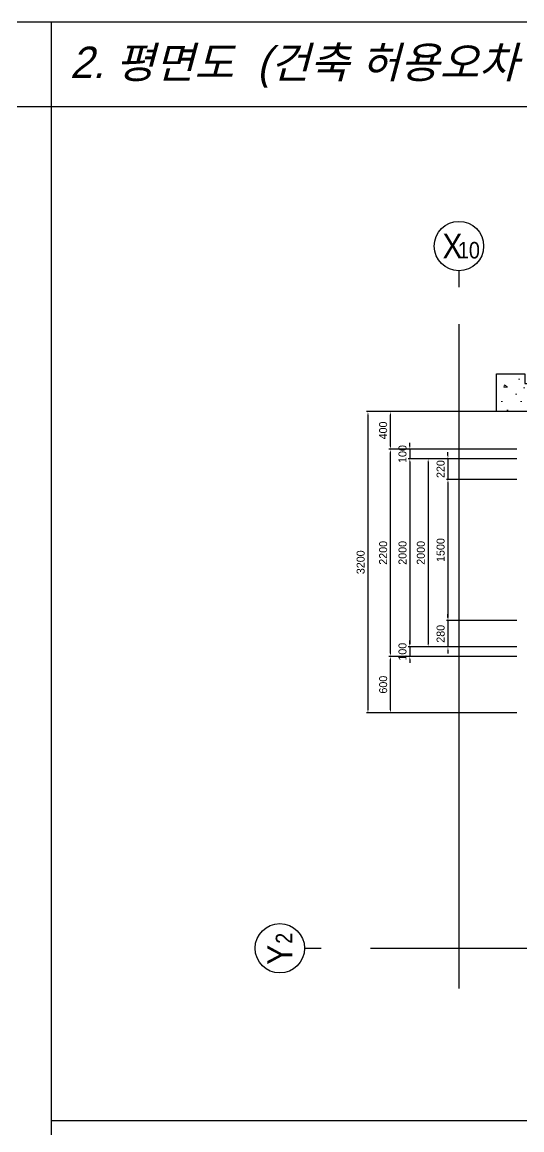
# Model space of a CAD drawing. Header units: millimetres. Extents: x 5544 to 245194, y -610088 to 30375.
# Drawn here: x 86849 to 97465, y 6000 to 29532 of the extents above; entities that cross this region are included whole.
import ezdxf
from ezdxf.enums import TextEntityAlignment as Align
from ezdxf.lldxf.tags import DXFTag

# ---------------------------------------------------------------- set-up
doc = ezdxf.new("R2010")
doc.units = ezdxf.units.MM
for name, color, linetype in [('0-중심선', 1, 'CENTER'), ('0콘크리트', 2, 'Continuous'), ('15', 15, 'Continuous'), ('4', 4, 'Continuous')]:
    doc.layers.add(name, color=color, linetype=linetype)
doc.layers.add('0-해치', color=8, linetype='Continuous', lineweight=9)
doc.styles.add('ROMAND', font='gulim.ttc', dxfattribs={"oblique": 15})
doc.styles.get("Standard").update_dxf_attribs({"font": 'SYMBOL'})
doc.styles.add('돋움체', font='BareunDotum1.ttf')
tags = doc.linetypes.add('CENTER', pattern=[2, 1.25, -0.25, 0.25, -0.25]).pattern_tags.tags
tags[10:11] = [DXFTag(74, 4), DXFTag(75, 0), DXFTag(340, '0'), DXFTag(46, 1.0), DXFTag(50, 0.0), DXFTag(44, 0.0), DXFTag(45, 0.0)]
tags[8:9] = [DXFTag(74, 4), DXFTag(75, 0), DXFTag(340, '0'), DXFTag(46, 1.0), DXFTag(50, 0.0), DXFTag(44, 0.0), DXFTag(45, 0.0)]
tags[6:7] = [DXFTag(74, 4), DXFTag(75, 0), DXFTag(340, '0'), DXFTag(46, 1.0), DXFTag(50, 0.0), DXFTag(44, 0.0), DXFTag(45, 0.0)]
tags[4:5] = [DXFTag(74, 4), DXFTag(75, 0), DXFTag(340, '0'), DXFTag(46, 1.0), DXFTag(50, 0.0), DXFTag(44, 0.0), DXFTag(45, 0.0)]
doc.dimstyles.new('DIM-A-002-평면', dxfattribs={"dimscale": 170, "dimtxt": 1, "dimasz": 0.4, "dimexe": 0.2, "dimexo": 0.3, "dimgap": 0.4, "dimtad": 1, "dimdec": 0, "dimtxsty": 'Standard', "dimcen": 0, "dimclrd": 15, "dimclre": 15, "dimclrt": 3, "dimadec": 0, "dimazin": 0, "dimtfac": 1, "dimtix": 1, "dimtmove": 0, "dimatfit": 3, "dimfxl": 1, "dimarcsym": 0})

# ---------------------------------------------------------------- blocks, each defined once
blk = doc.blocks.new('*D2760')
at = {"layer": '15', "color": 15, "lineweight": -2, "ltscale": 600}
for p, q in [((97361, 20258), (95861, 20258)), ((95895, 20326), (95895, 20394)), ((95895, 20258), (95895, 19818)), ((97361, 19818), (95861, 19818)), ((95895, 19750), (95895, 19682))]:
    blk.add_line(p, q, dxfattribs=at)
at = {"layer": '15', "color": 15}
for points in [[(95884, 20326), (95907, 20326), (95895, 20258)], [(95907, 19750), (95884, 19750), (95895, 19818)]]:
    blk.add_solid(points, dxfattribs=at)
at = {"layer": 'Defpoints', "color": 0}
for p in [(97412, 20258), (95895, 19818), (97412, 19818)]:
    blk.add_point(p, dxfattribs=at)
at = {"layer": '15', "color": 3, "ltscale": 600, "insert": (95740, 20038), "char_height": 170, "attachment_point": 5, "rotation": 90}
blk.add_mtext('220', dxfattribs=at)
blk = doc.blocks.new('*D2761')
at = {"layer": '15', "color": 15, "lineweight": -2, "ltscale": 600}
for p, q in [((97361, 19818), (95861, 19818)), ((95895, 19750), (95895, 16886)), ((97361, 16818), (95861, 16818))]:
    blk.add_line(p, q, dxfattribs=at)
at = {"layer": '15', "color": 15}
for points in [[(95907, 19750), (95884, 19750), (95895, 19818)], [(95884, 16886), (95907, 16886), (95895, 16818)]]:
    blk.add_solid(points, dxfattribs=at)
at = {"layer": 'Defpoints', "color": 0}
for p in [(97412, 19818), (95895, 16818), (97412, 16818)]:
    blk.add_point(p, dxfattribs=at)
at = {"layer": '15', "color": 3, "ltscale": 600, "insert": (95740, 18318), "char_height": 170, "attachment_point": 5, "rotation": 90}
blk.add_mtext('1500', dxfattribs=at)
blk = doc.blocks.new('*D2762')
at = {"layer": '15', "color": 15, "lineweight": -2, "ltscale": 600}
for p, q in [((95895, 16886), (95895, 16954)), ((97361, 16818), (95861, 16818)), ((95895, 16818), (95895, 16258)), ((97361, 16258), (95861, 16258)), ((95895, 16190), (95895, 16122))]:
    blk.add_line(p, q, dxfattribs=at)
at = {"layer": '15', "color": 15}
for points in [[(95884, 16886), (95907, 16886), (95895, 16818)], [(95907, 16190), (95884, 16190), (95895, 16258)]]:
    blk.add_solid(points, dxfattribs=at)
at = {"layer": 'Defpoints', "color": 0}
for p in [(97412, 16818), (95895, 16258), (97412, 16258)]:
    blk.add_point(p, dxfattribs=at)
at = {"layer": '15', "color": 3, "ltscale": 600, "insert": (95740, 16538), "char_height": 170, "attachment_point": 5, "rotation": 90}
blk.add_mtext('280', dxfattribs=at)
blk = doc.blocks.new('*D2764')
at = {"layer": '15', "color": 15, "lineweight": -2, "ltscale": 600}
for p, q in [((97361, 20258), (95441, 20258)), ((95475, 20190), (95475, 16326)), ((97361, 16258), (95441, 16258))]:
    blk.add_line(p, q, dxfattribs=at)
at = {"layer": '15', "color": 15}
for points in [[(95487, 20190), (95464, 20190), (95475, 20258)], [(95464, 16326), (95487, 16326), (95475, 16258)]]:
    blk.add_solid(points, dxfattribs=at)
at = {"layer": 'Defpoints', "color": 0}
for p in [(97412, 20258), (95475, 16258), (97412, 16258)]:
    blk.add_point(p, dxfattribs=at)
at = {"layer": '15', "color": 3, "ltscale": 600, "insert": (95320, 18258), "char_height": 170, "attachment_point": 5, "rotation": 90}
blk.add_mtext('2000', dxfattribs=at)
blk = doc.blocks.new('*D2778')
at = {"layer": '15', "color": 15, "lineweight": -2, "ltscale": 600}
for p, q in [((95086, 20526), (95086, 20594)), ((97361, 20458), (95052, 20458)), ((97361, 20258), (95052, 20258)), ((95086, 20458), (95086, 20258)), ((95086, 20190), (95086, 20122))]:
    blk.add_line(p, q, dxfattribs=at)
at = {"layer": '15', "color": 15}
for points in [[(95074, 20526), (95097, 20526), (95086, 20458)], [(95097, 20190), (95074, 20190), (95086, 20258)]]:
    blk.add_solid(points, dxfattribs=at)
at = {"layer": 'Defpoints', "color": 0}
for p in [(95086, 20258), (97412, 20458), (97412, 20258)]:
    blk.add_point(p, dxfattribs=at)
at = {"layer": '15', "color": 3, "ltscale": 600, "insert": (94930, 20358), "char_height": 170, "attachment_point": 5, "rotation": 90}
blk.add_mtext('100', dxfattribs=at)
blk = doc.blocks.new('*D2779')
at = {"layer": '15', "color": 15, "lineweight": -2, "ltscale": 600}
for p, q in [((97361, 20258), (95052, 20258)), ((95086, 20190), (95086, 16326)), ((97361, 16258), (95052, 16258))]:
    blk.add_line(p, q, dxfattribs=at)
at = {"layer": '15', "color": 15}
for points in [[(95097, 20190), (95074, 20190), (95086, 20258)], [(95074, 16326), (95097, 16326), (95086, 16258)]]:
    blk.add_solid(points, dxfattribs=at)
at = {"layer": 'Defpoints', "color": 0}
for p in [(97412, 20258), (95086, 16258), (97412, 16258)]:
    blk.add_point(p, dxfattribs=at)
at = {"layer": '15', "color": 3, "ltscale": 600, "insert": (94931, 18258), "char_height": 170, "attachment_point": 5, "rotation": 90}
blk.add_mtext('2000', dxfattribs=at)
blk = doc.blocks.new('*D2780')
at = {"layer": '15', "color": 15, "lineweight": -2, "ltscale": 600}
for p, q in [((97361, 16258), (95052, 16258)), ((95086, 16326), (95086, 16394)), ((95086, 16258), (95086, 16058)), ((97361, 16058), (95052, 16058)), ((95086, 15990), (95086, 15922))]:
    blk.add_line(p, q, dxfattribs=at)
at = {"layer": '15', "color": 15}
for points in [[(95074, 16326), (95097, 16326), (95086, 16258)], [(95097, 15990), (95074, 15990), (95086, 16058)]]:
    blk.add_solid(points, dxfattribs=at)
at = {"layer": 'Defpoints', "color": 0}
for p in [(97412, 16258), (95086, 16058), (97412, 16058)]:
    blk.add_point(p, dxfattribs=at)
at = {"layer": '15', "color": 3, "ltscale": 600, "insert": (94930, 16158), "char_height": 170, "attachment_point": 5, "rotation": 90}
blk.add_mtext('100', dxfattribs=at)
blk = doc.blocks.new('*D2781')
at = {"layer": '15', "color": 15, "lineweight": -2, "ltscale": 600}
for p, q in [((97361, 16058), (94640, 16058)), ((94674, 14926), (94674, 15990)), ((97361, 14858), (94640, 14858))]:
    blk.add_line(p, q, dxfattribs=at)
at = {"layer": '15', "color": 15}
for points in [[(94685, 15990), (94662, 15990), (94674, 16058)], [(94662, 14926), (94685, 14926), (94674, 14858)]]:
    blk.add_solid(points, dxfattribs=at)
at = {"layer": 'Defpoints', "color": 0}
for p in [(94674, 16058), (97412, 16058), (97412, 14858)]:
    blk.add_point(p, dxfattribs=at)
at = {"layer": '15', "color": 3, "ltscale": 600, "insert": (94519, 15458), "char_height": 170, "attachment_point": 5, "rotation": 90}
blk.add_mtext('600', dxfattribs=at)
blk = doc.blocks.new('*D2782')
at = {"layer": '15', "color": 15, "lineweight": -2, "ltscale": 600}
for p, q in [((97361, 20458), (94640, 20458)), ((94674, 16126), (94674, 20390)), ((97361, 16058), (94640, 16058))]:
    blk.add_line(p, q, dxfattribs=at)
at = {"layer": '15', "color": 15}
for points in [[(94685, 20390), (94662, 20390), (94674, 20458)], [(94662, 16126), (94685, 16126), (94674, 16058)]]:
    blk.add_solid(points, dxfattribs=at)
at = {"layer": 'Defpoints', "color": 0}
for p in [(94674, 20458), (97412, 20458), (97412, 16058)]:
    blk.add_point(p, dxfattribs=at)
at = {"layer": '15', "color": 3, "ltscale": 600, "insert": (94519, 18258), "char_height": 170, "attachment_point": 5, "rotation": 90}
blk.add_mtext('2200', dxfattribs=at)
blk = doc.blocks.new('*D2783')
at = {"layer": '15', "color": 15, "lineweight": -2, "ltscale": 600}
for p, q in [((97361, 21258), (94640, 21258)), ((94674, 20526), (94674, 21190)), ((97361, 20458), (94640, 20458))]:
    blk.add_line(p, q, dxfattribs=at)
at = {"layer": '15', "color": 15}
for points in [[(94685, 21190), (94662, 21190), (94674, 21258)], [(94662, 20526), (94685, 20526), (94674, 20458)]]:
    blk.add_solid(points, dxfattribs=at)
at = {"layer": 'Defpoints', "color": 0}
for p in [(94674, 21258), (97412, 21258), (97412, 20458)]:
    blk.add_point(p, dxfattribs=at)
at = {"layer": '15', "color": 3, "ltscale": 600, "insert": (94519, 20858), "char_height": 170, "attachment_point": 5, "rotation": 90}
blk.add_mtext('400', dxfattribs=at)
blk = doc.blocks.new('*D2784')
at = {"layer": '15', "color": 15, "lineweight": -2, "ltscale": 600}
for p, q in [((96878, 21258), (94162, 21258)), ((94196, 21190), (94196, 14926)), ((96878, 14858), (94162, 14858))]:
    blk.add_line(p, q, dxfattribs=at)
at = {"layer": '15', "color": 15}
for points in [[(94207, 21190), (94184, 21190), (94196, 21258)], [(94184, 14926), (94207, 14926), (94196, 14858)]]:
    blk.add_solid(points, dxfattribs=at)
at = {"layer": 'Defpoints', "color": 0}
for p in [(96929, 21258), (94196, 14858), (96929, 14858)]:
    blk.add_point(p, dxfattribs=at)
at = {"layer": '15', "color": 3, "ltscale": 600, "insert": (94041, 18058), "char_height": 170, "attachment_point": 5, "rotation": 90}
blk.add_mtext('3200', dxfattribs=at)

msp = doc.modelspace()

# ---------------------------------------------------------------- hatches: boundary and pattern name
at = {"layer": '0-해치', "ltscale": 600}
h = msp.add_hatch(dxfattribs=at)
h.set_pattern_fill('CONC', color=256, scale=60)
h.set_pattern_definition([(0, (-356702.9, 980070.2), (0, 1524), [0, -1524]), (0, (-356687.7, 979536.8), (0, 1524), [0, -1524]), (0, (-356642, 980359.7), (0, 1524), [0, -1524]), (338.19859, (-357434.44, 979887.3), (4572, -1524), [164.1398, -8042.8513]), (216.869898, (-357282.04, 979826.34), (4572, 3048), [76.2, -7543.8]), (130.601295, (-357343, 979780.62), (7620, -9144), [140.5059, -13910.08]), (206.56505, (-357845.9, 979597.74), (-1524, -1524), [34.0777, -3373.69]), (326.309932, (-357876.4, 979582.5), (3048, -1524), [54.9486, -5439.9115]), (108.43495, (-357830.7, 979552), (-1524, 3048), [48.1931, -4771.118]), (225, (-356870.6, 979445.3), (-2e-13, -1524), [64.6578, -2090.6036]), (0, (-356916.3, 979399.6), (1524, 1524), [91.44, -1432.56]), (135, (-356824.8, 979399.6), (-1524, 1e-13), [64.6578, -2090.6036]), (251.56505, (-357053.44, 980420.7), (1524, 3048), [48.1931, -4771.118]), (0, (-357068.7, 980375), (1524, 1524), [76.2, -1447.8]), (143.130102, (-356992.48, 980374.98), (-4572, 3048), [76.2, -7543.8]), (213.690068, (-357861.16, 980435.94), (3048, 1524), [54.9486, -5439.9115]), (341.56505, (-357906.9, 980405.46), (-3048, 1524), [96.3862, -4722.925]), (126.869898, (-357815.44, 980374.98), (3048, -4572), [76.2, -7543.8]), (0, (-357419.2, 980375), (0, 1524), [0, -1524]), (0, (-357830.7, 979978.7), (0, 1524), [0, -1524]), (0, (-357404, 979414.9), (0, 1524), [0, -1524]), (0, (-356992.5, 979887.3), (0, 1524), [0, -1524]), (0, (-357434.4, 980146.4), (0, 1524), [0, -1524]), (0, (-357769.7, 980192.1), (0, 1524), [0, -1524]), (0, (-357632.6, 980100.7), (0, 1524), [0, -1524]), (0, (-357693.5, 979734.9), (0, 1524), [0, -1524]), (0, (-358059.3, 979795.9), (0, 1524), [0, -1524]), (0, (-358044, 980146.4), (0, 1524), [0, -1524]), (0, (-358089.8, 980481.7), (0, 1524), [0, -1524]), (0, (-357617.3, 980542.6), (0, 1524), [0, -1524]), (0, (-357282, 980603.6), (0, 1524), [0, -1524]), (0, (-356748.6, 980542.6), (0, 1524), [0, -1524]), (0, (-357114.4, 980070.2), (0, 1524), [0, -1524]), (0, (-357266.8, 980344.5), (0, 1524), [0, -1524]), (0, (-357144.9, 979613), (0, 1524), [0, -1524]), (0, (-357602.1, 979536.8), (0, 1524), [0, -1524]), (0, (-357144.9, 979201.5), (0, 1524), [0, -1524]), (0, (-357647.8, 979293), (0, 1524), [0, -1524]), (0, (-358135.5, 979247.2), (0, 1524), [0, -1524]), (0, (-357952.6, 979171), (0, 1524), [0, -1524]), (0, (-357937.4, 979384.4), (0, 1524), [0, -1524]), (0, (-356916.3, 979140.5), (0, 1524), [0, -1524]), (0, (-356733.4, 979765.4), (0, 1524), [0, -1524]), (0, (-356809.6, 980222.6), (0, 1524), [0, -1524]), (0, (-357510.6, 979125.3), (0, 1524), [0, -1524])])
h.paths.add_polyline_path([(96929.1, 22058.3), (97529.1, 22058.3), (97529.1, 21858.3), (109029.1, 21858.3), (109029.1, 22261.6), (109629.1, 22261.6), (109629.1, 14258.3), (102130, 14258.3), (102130, 13555.1), (101529.1, 13555.1), (101529.1, 15959.3), (102129.1, 15959.3), (102129.1, 14858.3), (109029.1, 14858.3), (109029.1, 21258.3), (102129.1, 21258.3), (102129.1, 20479.3), (101529.1, 20479.3), (101529.1, 21258.3), (96929.1, 21258.3)])

# ---------------------------------------------------------------- linework, layer by layer
at = {"layer": '0-중심선', "ltscale": 600}
for p, q in [((96129.1, 23115.9), (96129.1, 9003.4)), ((94248.4, 9858.3), (111943, 9858.3))]:
    msp.add_line(p, q, dxfattribs=at)
at = {"layer": '0콘크리트', "elevation": 0}
msp.add_lwpolyline([(96929.1, 22058.3), (97529.1, 22058.3), (97529.1, 21858.3), (109029.1, 21858.3), (109029.1, 22261.6), (109629.1, 22261.6), (109629.1, 14258.3), (102130, 14258.3), (102130, 13555.1), (101529.1, 13555.1), (101529.1, 16058.3), (102129.1, 16058.3), (102129.1, 14858.3), (109029.1, 14858.3), (109029.1, 21258.3), (102129.1, 21258.3), (102129.1, 20458.3), (101529.1, 20458.3), (101529.1, 21258.3), (96929.1, 21258.3), (96929.1, 22058.3)], dxfattribs=at)
at = {"layer": '4'}
for p, q in [((118128.5, 29532.5), (56721.4, 29532.5)), ((87463.1, 29532.5), (87463.1, -17651.3)), ((56721.4, 27742.5), (118128.5, 27742.5)), ((87463.1, 6197.9), (118128.5, 6197.9))]:
    msp.add_line(p, q, dxfattribs=at)
at = {"layer": 'Defpoints'}
for p, q in [((96129.1, 24250.2), (96129.1, 23900.2)), ((92848.7, 9858.3), (93198.7, 9858.3))]:
    msp.add_line(p, q, dxfattribs=at)
for centre in [(96129.1, 24775.2), (92323.7, 9858.3)]:
    msp.add_circle(centre, 525, dxfattribs=at)

# ---------------------------------------------------------------- texts
at = {"style": 'ROMAND', "oblique": 15}
msp.add_text('2. 평면도  (건축 허용오차 %%P20mm)', height=667.938, dxfattribs=at).set_placement((87860.7, 28344.7))
at = {"layer": 'Defpoints', "style": '돋움체', "width": 0.9}
for s, height, p in [('X', 525, (95989.9, 24775.2)), ('10', 350, (96339.9, 24687.7))]:
    msp.add_text(s, height=height, dxfattribs=at).set_placement(p, align=Align.MIDDLE_CENTER)
for s, height, p in [('2', 350, (92411.2, 10069.1)), ('Y', 525, (92323.7, 9719.1))]:
    msp.add_text(s, height=height, rotation=90, dxfattribs=at).set_placement(p, align=Align.MIDDLE_CENTER)

# ---------------------------------------------------------------- dimensions: what is measured, and where the dimension line sits
at = {"layer": '15', "ltscale": 600}
for base, p1, p2, override, picture, middle in [((94195.7, 14858.3), (96929.1, 21258.3), (96929.1, 14858.3), {"dimlfac": 0.5}, '*D2784', (94040.5, 18058.3)), ((94673.8, 21258.3), (97412.5, 20458.3), (97412.5, 21258.3), {"dimlfac": 0.5, "dimtmove": 1}, '*D2783', (94518.6, 20858.3)), ((95085.7, 20258.2), (97412.5, 20458.3), (97412.5, 20258.2), {"dimlfac": 0.5}, '*D2778', (94930.3, 20358.2)), ((94673.8, 20458.3), (97412.5, 16058.3), (97412.5, 20458.3), {"dimlfac": 0.5}, '*D2782', (94518.7, 18258.3)), ((95085.7, 16258.2), (97412.5, 20258.2), (97412.5, 16258.2, 0), {"dimlfac": 0.5, "dimtmove": 1}, '*D2779', (94930.5, 18258.2)), ((95475.5, 16258.2), (97412.5, 20258.2, 0), (97412.5, 16258.2, 0), {"dimlfac": 0.5, "dimtmove": 1}, '*D2764', (95320.3, 18258.2)), ((95895.4, 19818.3), (97412.5, 20258.2, 0), (97412.5, 19818.3), {"dimlfac": 0.5}, '*D2760', (95740.2, 20038.2)), ((95895.4, 16818.3), (97412.5, 19818.3), (97412.5, 16818.3), {"dimlfac": 0.5, "dimtmove": 1}, '*D2761', (95740, 18318.3)), ((95895.4, 16258.2), (97412.5, 16818.3), (97412.5, 16258.2, 0), {"dimlfac": 0.5, "dimtmove": 1}, '*D2762', (95740.2, 16538.2)), ((95085.7, 16058.3), (97412.5, 16258.2, 0), (97412.5, 16058.3), {"dimlfac": 0.5, "dimtmove": 1}, '*D2780', (94930.3, 16158.2)), ((94673.8, 16058.3), (97412.5, 14858.3), (97412.5, 16058.3), {"dimlfac": 0.5}, '*D2781', (94518.7, 15458.3))]:
    dim = msp.add_linear_dim(base=base, p1=p1, p2=p2, angle=90, dimstyle='DIM-A-002-평면', override=override, dxfattribs=at)
    dim.commit()
    dim.dimension.update_dxf_attribs({"geometry": picture, "text_midpoint": middle})

doc.saveas('drawing.dxf')
